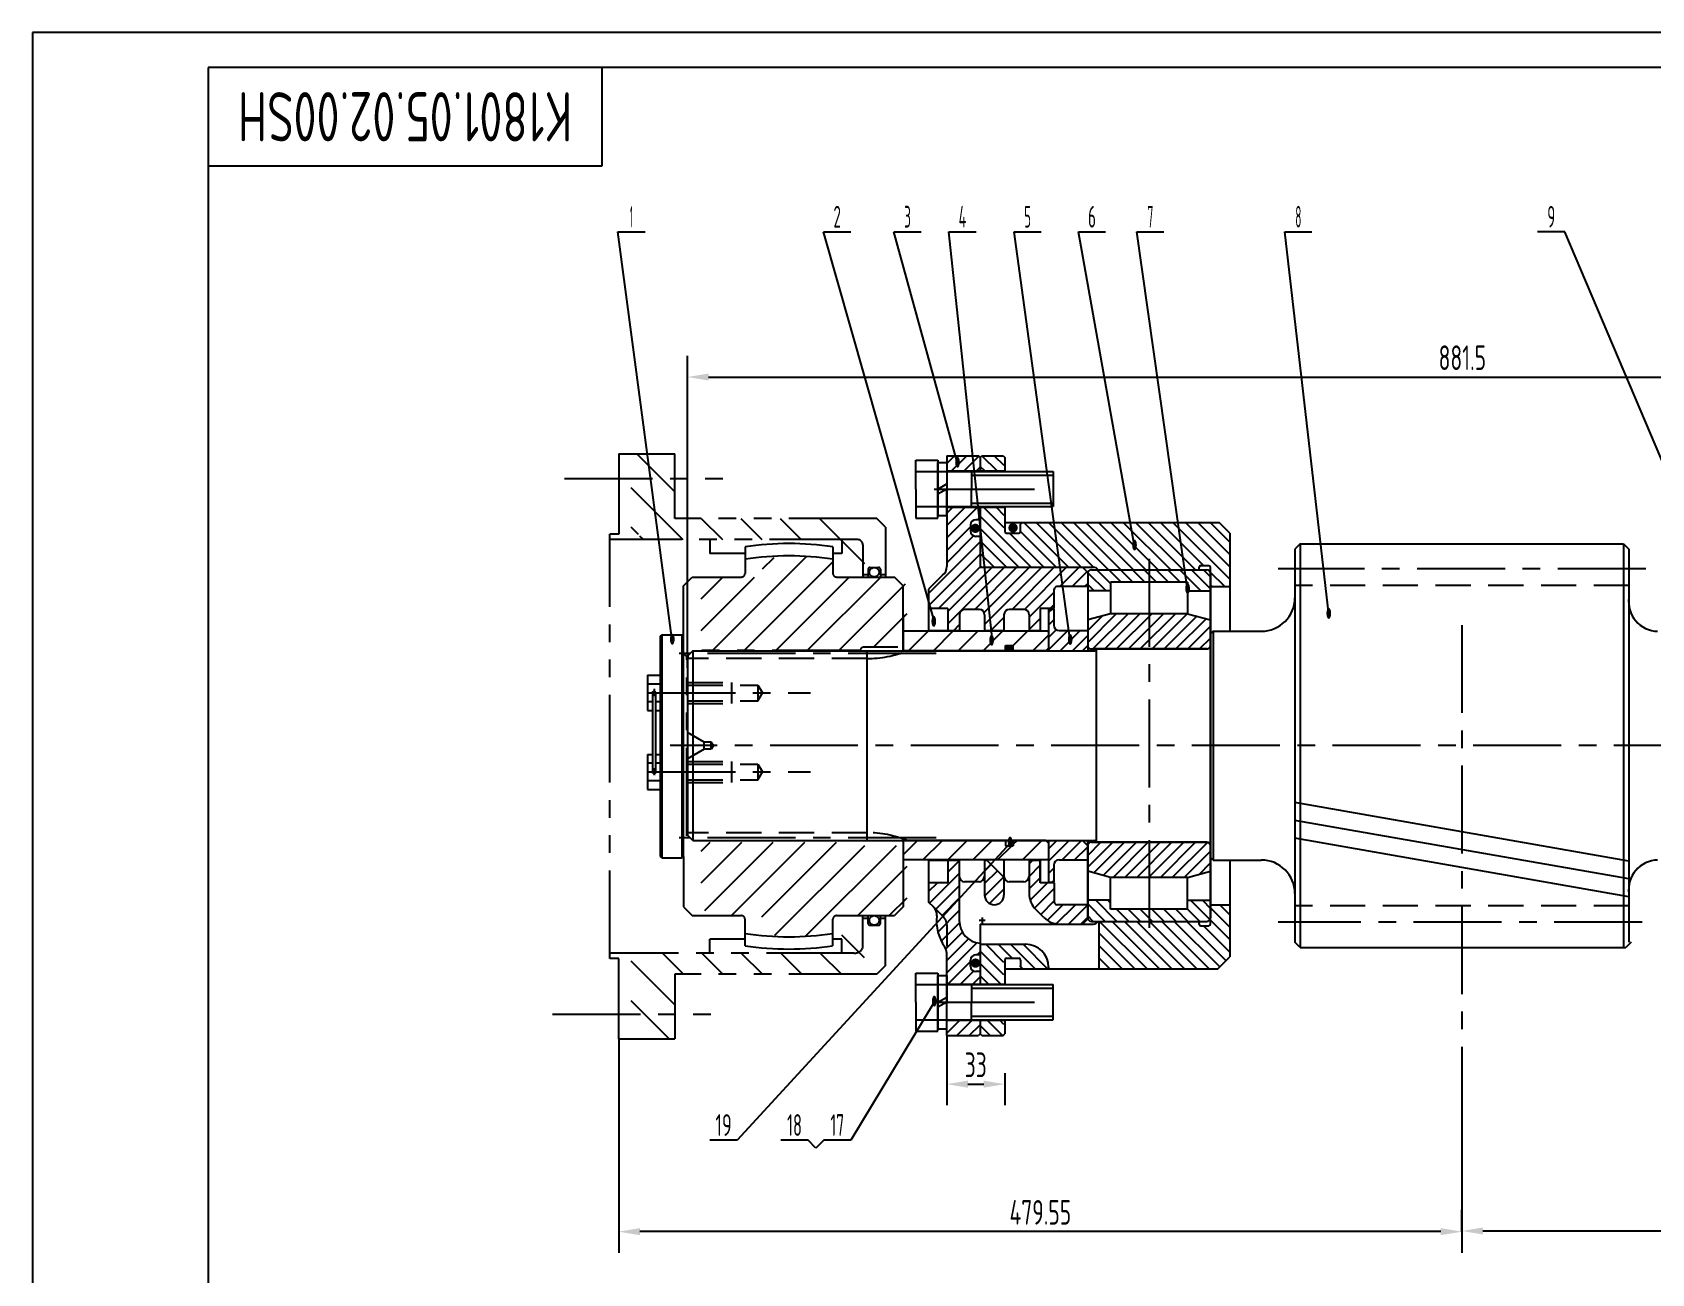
# Model space of a CAD drawing. Header units: millimetres. Extents: x 1710 to 3390, y 493 to 1727.
# Drawn here: x 1710 to 2631, y 1021 to 1727 of the extents above; entities that cross this region are included whole.
import ezdxf
from ezdxf.enums import TextEntityAlignment as Align

# ---------------------------------------------------------------- set-up
doc = ezdxf.new("R2010")
doc.units = ezdxf.units.MM
doc.header["$LTSCALE"] = 40
for name, pattern in [('F', [0.75, 0.5, -0.25]), ('G', [2, 1.25, -0.25, 0.25, -0.25]), ('K', [2.5, 1.25, -0.25, 0.25, -0.25, 0.25, -0.25])]:
    doc.linetypes.add(name, pattern=pattern)
for name, color, linetype in [('01', 7, 'Continuous'), ('02', 1, 'Continuous'), ('04', 2, 'F'), ('05', 4, 'G'), ('07', 6, 'K'), ('08', 1, 'Continuous'), ('11', 3, 'Continuous')]:
    doc.layers.add(name, color=color, linetype=linetype)
doc.styles.get("Standard").update_dxf_attribs({"font": 'isocp', "width": 0.707, "bigfont": 'intecad.shx'})
doc.dimstyles.new('INTE', dxfattribs={"dimscale": 4, "dimtxt": 3.5, "dimasz": 3, "dimexe": 3, "dimexo": 0, "dimgap": 1, "dimtad": 1, "dimdec": 4, "dimdsep": 46, "dimtxsty": 'Standard', "dimcen": 0, "dimclrd": 1, "dimclre": 1, "dimclrt": 3, "dimaunit": 1, "dimadec": 0, "dimazin": 0, "dimtfac": 1, "dimtdec": 4, "dimtmove": 0, "dimatfit": 0, "dimfxl": 1, "dimarcsym": 0})
pattern_1 = [(45, (187.992, 133.435), (-3.535534, 3.535534), [])]
pattern_2 = [(135, (187.992, 133.435), (-3.535534, -3.535534), [])]
pattern_3 = [(45, (188.992, 133.435), (-3.535534, 3.535534), [])]
pattern_4 = [(45, (188.992, 133.435), (-7.071068, 7.071068), [])]

# ---------------------------------------------------------------- blocks, each defined once
blk = doc.blocks.new('*U2')
at = {"layer": '01'}
for p, q in [((-15.1, 5), (-15.1, 0)), ((0, 5), (-15.1, 5)), ((-15.1, 0), (0, 0)), ((0, 0), (-2.89, 5)), ((0, 5), (2.89, 0)), ((0, 5), (15.1, 5)), ((15.1, 0), (0, 0)), ((15.1, 5), (15.1, 0))]:
    blk.add_line(p, q, dxfattribs=at)
at = {"layer": '05'}
blk.add_line((0, 7.1), (0, -2.1), dxfattribs=at)
blk = doc.blocks.new('*D37')
at = {"layer": '08', "color": 1, "lineweight": -2}
for p, q in [((2043.91, 1154.59), (2043.91, 1032.77)), ((2523.46, 1137.6), (2523.46, 1032.77)), ((2511.46, 1044.77), (2055.91, 1044.77))]:
    blk.add_line(p, q, dxfattribs=at)
at = {"layer": '08', "color": 1}
for points in [[(2055.91, 1046.77), (2055.91, 1042.77), (2043.91, 1044.77)], [(2511.46, 1046.77), (2511.46, 1042.77), (2523.46, 1044.77)]]:
    blk.add_solid(points, dxfattribs=at)
at = {"layer": 'Defpoints', "color": 0}
for p in [(2043.91, 1154.59), (2523.46, 1137.6), (2043.91, 1044.77)]:
    blk.add_point(p, dxfattribs=at)
at = {"layer": '08', "color": 3, "insert": (2283.69, 1055.77), "char_height": 14, "attachment_point": 5}
blk.add_mtext('479.55', dxfattribs=at)
blk = doc.blocks.new('*D38')
at = {"layer": '08', "color": 1, "lineweight": -2}
for p, q in [((2083.01, 1365.71), (2083.01, 1543.1)), ((2964.41, 1365.71), (2964.41, 1543.1)), ((2095.01, 1531.1), (2952.41, 1531.1))]:
    blk.add_line(p, q, dxfattribs=at)
at = {"layer": '08', "color": 1}
for points in [[(2095.01, 1533.1), (2095.01, 1529.1), (2083.01, 1531.1)], [(2952.41, 1533.1), (2952.41, 1529.1), (2964.41, 1531.1)]]:
    blk.add_solid(points, dxfattribs=at)
at = {"layer": 'Defpoints', "color": 0}
for p in [(2964.41, 1531.1), (2083.01, 1365.71), (2964.41, 1365.71)]:
    blk.add_point(p, dxfattribs=at)
at = {"layer": '08', "color": 3, "insert": (2523.71, 1542.1), "char_height": 14, "attachment_point": 5}
blk.add_mtext('881.5', dxfattribs=at)
blk = doc.blocks.new('*D41')
at = {"layer": '08', "color": 1, "lineweight": -2}
for p, q in [((2230.46, 1156.35), (2230.46, 1116.71)), ((2263.46, 1134.94), (2263.46, 1116.71)), ((2242.46, 1128.71), (2251.46, 1128.71))]:
    blk.add_line(p, q, dxfattribs=at)
at = {"layer": '08', "color": 1}
for points in [[(2242.46, 1130.71), (2242.46, 1126.71), (2230.46, 1128.71)], [(2251.46, 1130.71), (2251.46, 1126.71), (2263.46, 1128.71)]]:
    blk.add_solid(points, dxfattribs=at)
at = {"layer": 'Defpoints', "color": 0}
for p in [(2230.46, 1156.35), (2263.46, 1134.94), (2263.46, 1128.71)]:
    blk.add_point(p, dxfattribs=at)
at = {"layer": '08', "color": 3, "insert": (2246.96, 1139.71), "char_height": 14, "attachment_point": 5}
blk.add_mtext('33', dxfattribs=at)
blk = doc.blocks.new('*D42')
at = {"layer": '08', "color": 1, "lineweight": -2}
for p, q in [((3049.52, 1230.63), (3049.52, 1033.15)), ((2523.46, 1044.77), (2523.46, 1057.15)), ((2535.46, 1045.15), (3037.52, 1045.15))]:
    blk.add_line(p, q, dxfattribs=at)
at = {"layer": '08', "color": 1}
for points in [[(2535.46, 1047.15), (2535.46, 1043.15), (2523.46, 1045.15)], [(3037.52, 1047.15), (3037.52, 1043.15), (3049.52, 1045.15)]]:
    blk.add_solid(points, dxfattribs=at)
at = {"layer": 'Defpoints', "color": 0}
for p in [(3049.52, 1230.63), (2523.46, 1044.77), (3049.52, 1045.15)]:
    blk.add_point(p, dxfattribs=at)
at = {"layer": '08', "color": 3, "insert": (2786.49, 1056.15), "char_height": 14, "attachment_point": 5}
blk.add_mtext('526.1', dxfattribs=at)
blk = doc.blocks.new('*U50', base_point=(251.96, 168.31))
at = {"layer": '01'}
for p, q in [((251.96, 168.31), (251.96, 182.31)), ((195.96, 168.31), (251.96, 168.31))]:
    blk.add_line(p, q, dxfattribs=at)
blk = doc.blocks.new('*U51')
at = {"layer": '04'}
blk.add_blockref('*U50', (0, 0), dxfattribs=at)
blk = doc.blocks.new('*U52')
at = {"layer": '01'}
for points in [[(415, 292), (25, 292)], [(25, 292), (25, 5)]]:
    blk.add_lwpolyline(points, dxfattribs=at)
at = {"layer": '02'}
for points in [[(420, 297), (0, 297)], [(0, 297), (0, 0)]]:
    blk.add_lwpolyline(points, dxfattribs=at)

msp = doc.modelspace()

# ---------------------------------------------------------------- hatches: boundary and pattern name
at = {"layer": '02', "linetype": 'Continuous'}
h = msp.add_hatch(dxfattribs=at)
h.set_pattern_fill('ANSI31', color=1, scale=5, angle=90, style=0)
h.set_pattern_definition([(135, (1922.913, 742.92), (-11.22532, -11.22532), [])])
h.paths.add_polyline_path([(2050.71206, 1441.60964), (2055.71206, 1441.60964), (2055.71206, 1438.60964), (2167.71206, 1438.60964, -0.414213562), (2170.71206, 1435.60964), (2170.71206, 1418.80964), (2173.71206, 1418.80964), (2173.71206, 1421.76197, -0.414213562), (2174.71206, 1422.76197), (2179.71206, 1422.76197, -0.414213562), (2180.71206, 1421.76197), (2180.71206, 1418.80964), (2183.71206, 1418.80964), (2183.71206, 1445.60964), (2178.71206, 1450.60964), (2075.71206, 1450.60964), (2075.71206, 1473.30964), (2050.71206, 1473.30964)])
h.paths.add_polyline_path([(2050.71206, 1487.3252), (2050.71206, 1473.30964), (2075.71206, 1473.30964), (2075.71206, 1487.3252)])
h.paths.add_polyline_path([(2050.71206, 1168.60964), (2075.71206, 1168.60964), (2075.71206, 1191.30964), (2178.71206, 1191.30964), (2183.71206, 1196.30964), (2183.71206, 1223.10964), (2180.71206, 1223.10964), (2180.71206, 1220.15731, -0.414213562), (2179.71206, 1219.15731), (2174.71206, 1219.15731, -0.414213562), (2173.71206, 1220.15731), (2173.71206, 1223.10964), (2170.71206, 1223.10964), (2170.71206, 1206.30964, -0.414213562), (2167.71206, 1203.30964), (2055.71206, 1203.30964), (2055.71206, 1200.30964), (2050.71206, 1200.30964)])
h.paths.add_polyline_path([(2075.71206, 1154.59408), (2075.71206, 1168.60964), (2050.71206, 1168.60964), (2050.71206, 1154.59408)])
at = {"layer": '02'}
h = msp.add_hatch(dxfattribs=at)
h.set_pattern_fill('_USER', color=256, scale=5, angle=45, style=0, pattern_type=0)
h.set_pattern_definition(pattern_3)
h.paths.add_polyline_path([(2270.90818, 1422.84714), (2249.46206, 1422.84714), (2249.46206, 1440.40964), (2246.96206, 1440.40964, -0.414213562), (2243.96206, 1443.40964), (2243.96206, 1446.93464, -0.414213562), (2246.96206, 1449.93464), (2249.46206, 1449.93464), (2249.46206, 1457.04714), (2230.46206, 1457.04714), (2230.46206, 1452.24714), (2230.46206, 1423.26489, -0.226501429), (2228.10403, 1418.32661), (2220.12456, 1410.34714), (2220.12456, 1403.45364), (2221.27625, 1399.40134), (2231.12706, 1399.40134), (2231.12706, 1386.70134), (2237.71706, 1386.70134), (2237.71706, 1395.84714, -0.414213562), (2240.71706, 1398.84714), (2249.01456, 1398.84714, -0.414213562), (2252.01456, 1395.84714), (2252.01456, 1386.70134), (2258.44978, 1386.70134)])
h.paths.add_polyline_path([(2293.11206, 1411.84714), (2310.33213, 1411.84714), (2310.61206, 1412.73812), (2310.61206, 1419.2469, -0.000055922), (2310.61206, 1419.24737), (2310.61206, 1419.89634), (2307.66126, 1422.84714), (2270.90818, 1422.84714), (2258.44978, 1386.70134), (2263.01706, 1386.70134), (2263.01706, 1395.84714, -0.414213562), (2266.01706, 1398.84714), (2274.31456, 1398.84714, -0.414213562), (2277.31456, 1395.84714), (2277.31456, 1386.70134), (2283.61456, 1386.70134), (2283.61456, 1399.40134), (2291.61206, 1399.40134), (2291.61206, 1410.34714, -0.414213562)])
h.paths.add_polyline_path([(2249.46206, 1485.34714), (2248.46206, 1486.34714), (2230.46206, 1486.34714), (2230.46206, 1477.64714), (2249.46206, 1477.64714)])
h.paths.add_polyline_path([(2234.37435, 1479.15526), (2239.11529, 1479.15526), (2239.11529, 1485.3091), (2234.37435, 1485.3091)], flags=24)
h = msp.add_hatch(dxfattribs=at)
h.set_pattern_fill('_USER', color=256, scale=5, angle=135, style=0, pattern_type=0)
h.set_pattern_definition(pattern_2)
h.paths.add_polyline_path([(2391.46206, 1442.34714), (2385.46206, 1448.34714), (2272.96206, 1448.34714), (2271.96206, 1447.34714), (2271.96206, 1443.34714, -0.414213562), (2270.96206, 1442.34714), (2263.96206, 1442.34714, -0.414213562), (2262.96206, 1443.34714), (2262.96206, 1457.04714), (2249.46206, 1457.04714), (2249.46206, 1440.40964), (2249.46206, 1423.39634), (2249.46206, 1422.84714), (2313.96206, 1422.84714, -0.267949192), (2316.56014, 1421.34714), (2373.96206, 1421.34714), (2373.96206, 1422.84714, -0.414213562), (2374.96206, 1423.84714), (2379.46206, 1423.84714, -0.414213562), (2380.46206, 1422.84714), (2380.46206, 1411.84714), (2391.46206, 1411.84714)])
h.paths.add_polyline_path([(2262.96206, 1485.34714), (2261.96206, 1486.34714), (2250.46206, 1486.34714), (2249.46206, 1485.34714), (2249.46206, 1477.64714), (2262.96206, 1477.64714)])
h.paths.add_polyline_path([(2334.36478, 1451.39068), (2356.70934, 1451.39068), (2356.70934, 1438.26568), (2334.36478, 1438.26568)], flags=25)
at = {"layer": '02', "linetype": 'Continuous'}
for points in [[(2244.02268, 1445.00566, 1), (2249.40546, 1445.00566, 1)], [(2265.46949, 1445.29879, 1), (2270.85226, 1445.29879, 1)], [(2244.10203, 1197.59435, 1), (2249.4848, 1197.59435, 1)]]:
    msp.add_hatch(color=1, dxfattribs=at).paths.add_polyline_path(points)
at = {"layer": '02'}
h = msp.add_hatch(dxfattribs=at)
h.set_pattern_fill('ANSI31', color=256, scale=4, style=0)
h.set_pattern_definition([(45, (1928.461, 649.96), (-8.98026, 8.98026), [])])
h.paths.add_polyline_path([(2181.00371, 1375.52519, -0.382927807), (2182.99206, 1377.30964), (2204.99206, 1377.30964), (2207.99206, 1380.30964), (2207.99206, 1402.05964), (2207.99206, 1412.30964), (2202.99206, 1417.30964), (2167.71206, 1417.30964, -0.414213562), (2165.71206, 1419.30964), (2165.71206, 1427.38728, 0.096117968), (2125.71206, 1427.38728), (2125.71206, 1419.30964, -0.414213562), (2123.71206, 1417.30964), (2095.71206, 1417.30964), (2090.71206, 1412.30964), (2090.71206, 1390.00964), (2090.71206, 1375.52519)])
h.paths.add_polyline_path([(2090.71206, 1266.39409), (2090.71206, 1251.90964), (2090.71206, 1229.60964), (2095.71206, 1224.60964), (2123.71206, 1224.60964, -0.414213562), (2125.71206, 1222.60964), (2125.71206, 1214.532, 0.096117968), (2165.71206, 1214.532), (2165.71206, 1222.60964, -0.414213562), (2167.71206, 1224.60964), (2202.99206, 1224.60964), (2207.99206, 1229.60964), (2207.99206, 1239.85964), (2207.99206, 1261.60964), (2204.99206, 1264.60964), (2182.99206, 1264.60964, -0.382927807), (2181.00371, 1266.39409)])
h = msp.add_hatch(dxfattribs=at)
h.set_pattern_fill('ANSI31', color=256, scale=1.5, angle=90, style=0)
h.set_pattern_definition([(135, (1953.3176, 659.0847), (-3.367596, -3.367596), [])])
h.paths.add_polyline_path([(2323.61206, 1414.34714), (2367.46206, 1414.34714), (2367.46206, 1409.34714), (2380.46206, 1409.34714), (2380.46206, 1419.24714, 0.414213562), (2378.36206, 1421.34714), (2312.71206, 1421.34714, 0.414180804), (2310.61206, 1419.24737), (2310.61206, 1409.34714), (2323.61206, 1409.34714)])
h.paths.add_polyline_path([(2367.46206, 1228.34714), (2323.61206, 1228.34714), (2323.61206, 1233.34714), (2310.61206, 1233.34714), (2310.61206, 1223.4469, 0.414180805), (2312.71206, 1221.34714), (2378.36206, 1221.34714, 0.414213562), (2380.46206, 1223.44714), (2380.46206, 1233.34714), (2367.46206, 1233.34714)])
at = {"layer": '02', "linetype": 'Continuous'}
h = msp.add_hatch(dxfattribs=at)
h.set_pattern_fill('_USER', color=1, scale=5, angle=45, style=0, pattern_type=0)
h.set_pattern_definition([(45, (2200.933, 1125.7956), (-3.53553, 3.53553), [])])
h.paths.add_polyline_path([(2294.31206, 1386.84714, -0.414213562), (2291.31206, 1389.84714), (2291.31206, 1399.09714), (2288.31206, 1399.09714), (2288.31206, 1375.34714), (2307.61206, 1375.34714), (2310.61206, 1378.34714), (2310.61206, 1386.34714), (2310.11206, 1386.84714)])
h.paths.add_polyline_path([(2310.11206, 1256.34714), (2310.61206, 1256.84714), (2310.61206, 1264.34714), (2307.61206, 1267.34714), (2288.31206, 1267.34714), (2288.31206, 1243.59714), (2291.31206, 1243.59714), (2291.31206, 1253.34714, -0.414213562), (2294.31206, 1256.34714)])
at = {"layer": '02'}
h = msp.add_hatch(dxfattribs=at)
h.set_pattern_fill('ANSI31', color=256, scale=1.5, style=0)
h.set_pattern_definition([(45, (1953.3176, 659.0847), (-3.367596, 3.367596), [])])
h.paths.add_polyline_path([(2378.36206, 1376.34714, 0.414213562), (2380.46206, 1378.44714), (2380.46206, 1392.8638), (2367.46206, 1396.34714), (2323.61206, 1396.34714), (2310.61206, 1392.8638), (2310.61206, 1378.4469, 0.414180591), (2312.71206, 1376.34714)])
h.paths.add_polyline_path([(2312.71206, 1266.34714, 0.414180591), (2310.61206, 1264.24737), (2310.61206, 1249.83048), (2323.61206, 1246.34714), (2367.46206, 1246.34714), (2380.46206, 1249.83048), (2380.46206, 1264.24714, 0.414213562), (2378.36206, 1266.34714)])
h = msp.add_hatch(dxfattribs=at)
h.set_pattern_fill('_USER', color=256, scale=10, angle=45, style=0, pattern_type=0)
h.set_pattern_definition(pattern_4)
h.paths.add_polyline_path([(2263.81206, 1375.34714), (2263.81206, 1378.34714), (2268.31206, 1378.34714), (2268.31206, 1375.34714), (2286.81206, 1375.34714), (2288.31206, 1376.84714), (2288.31206, 1385.92214), (2287.81206, 1386.42214), (2276.11206, 1386.42214), (2205.71206, 1386.42214), (2205.71206, 1375.34714), (2215.31206, 1375.34714)])
h.paths.add_polyline_path([(2253.7609, 1377.84601), (2258.50184, 1377.84601), (2258.50184, 1383.99986), (2253.7609, 1383.99986)], flags=24)
msp.add_hatch(color=256, dxfattribs=at).paths.add_polyline_path([(2268.31206, 1375.34714), (2268.31206, 1378.34714), (2263.81206, 1378.34714), (2263.81206, 1375.34714)])
h = msp.add_hatch(dxfattribs=at)
h.set_pattern_fill('_USER', color=256, scale=10, angle=45, style=0, pattern_type=0)
h.set_pattern_definition(pattern_4)
h.paths.add_polyline_path([(2257.68491, 1256.27214), (2265.09841, 1264.34714), (2263.81206, 1264.34714), (2263.81206, 1267.34714), (2205.71206, 1267.34714), (2205.71206, 1256.27214)])
h.paths.add_polyline_path([(2287.81206, 1256.27214), (2288.31206, 1256.77214), (2288.31206, 1265.84714), (2286.81206, 1267.34714), (2268.31206, 1267.34714), (2268.31206, 1264.34714), (2265.09841, 1264.34714), (2257.68491, 1256.27214)])
h.paths.add_polyline_path([(2264.26816, 1263.0139), (2269.0091, 1263.0139), (2269.0091, 1269.16774), (2264.26816, 1269.16774)], flags=9)
h = msp.add_hatch(dxfattribs=at)
h.set_pattern_fill('_USER', color=256, scale=5, angle=45, style=0, pattern_type=0)
h.set_pattern_definition(pattern_3)
h.paths.add_polyline_path([(2237.58706, 1234.38097), (2237.58706, 1246.84714), (2237.58706, 1255.99294), (2231.12706, 1255.99294), (2231.12706, 1243.29294), (2220.12456, 1243.29294), (2220.12456, 1232.34714), (2223.02719, 1229.44451), (2228.25523, 1224.21647)])
h.paths.add_polyline_path([(2224.632, 1220.26994, 0.140114558), (2229.3605, 1206.78351, -0.155135929), (2230.46206, 1203.31864), (2230.46206, 1185.64714), (2249.46206, 1185.64714), (2249.46206, 1192.75964), (2246.96206, 1192.75964, -0.414213562), (2243.96206, 1195.75964), (2243.96206, 1199.28464, -0.414213562), (2246.96206, 1202.28464), (2249.46206, 1202.28464), (2249.46206, 1208.84671, -0.389057074), (2237.58706, 1221.79794), (2237.58706, 1234.38097)])
h = msp.add_hatch(dxfattribs=at)
h.set_pattern_fill('_USER', color=256, scale=5, angle=45, style=0, pattern_type=0)
h.set_pattern_definition(pattern_1)
h.paths.add_polyline_path([(2253.51456, 1255.99294), (2252.01456, 1255.99294), (2252.01456, 1236.34714, 0.414280131), (2257.51581, 1230.84714, 0.414280131), (2263.01706, 1236.34714), (2263.01706, 1246.42394, -0.006419017), (2263.00718, 1246.50032)])
at = {"layer": '02', "linetype": 'Continuous'}
h = msp.add_hatch(dxfattribs=at)
h.set_pattern_fill('_USER', color=1, scale=5, angle=45, style=0, pattern_type=0)
h.set_pattern_definition(pattern_1)
h.paths.add_polyline_path([(2293.11206, 1230.84714, -0.414213562), (2291.61206, 1232.34714), (2291.61206, 1243.29294), (2283.61456, 1243.29294), (2283.61456, 1255.99294), (2277.31456, 1255.99294), (2277.31456, 1237.33021, 0.198912367), (2281.12217, 1228.13783), (2285.65445, 1223.60555, 0.176388247), (2293.71689, 1219.84714), (2307.66126, 1219.84714), (2310.61206, 1222.79794), (2310.61206, 1223.4469, -0.000055922), (2310.61206, 1223.44737), (2310.61206, 1230.84714)])
at = {"layer": '02'}
h = msp.add_hatch(dxfattribs=at)
h.set_pattern_fill('_USER', color=256, scale=5, angle=135, style=0, pattern_type=0)
h.set_pattern_definition(pattern_2)
h.paths.add_polyline_path([(2384.56206, 1194.34714), (2391.46206, 1201.24714), (2391.46206, 1230.84714), (2380.46206, 1230.84714), (2380.46206, 1219.84714, -0.414213562), (2379.46206, 1218.84714), (2374.96206, 1218.84714, -0.414213562), (2373.96206, 1219.84714), (2373.96206, 1221.34714), (2316.96206, 1221.34714), (2316.96206, 1194.34714)])
h.paths.add_polyline_path([(2262.96206, 1199.34714, -0.414213562), (2263.96206, 1200.34714), (2270.96206, 1200.34714, -0.414213562), (2271.96206, 1199.34714), (2271.96206, 1195.34714), (2272.96206, 1194.34714), (2288.36206, 1194.34714), (2288.36206, 1195.34714, 0.414213562), (2275.36206, 1208.34714), (2249.46206, 1208.34714), (2249.46206, 1202.28464), (2249.46206, 1185.64714), (2262.96206, 1185.64714)])
h.paths.add_polyline_path([(2261.96206, 1156.34714), (2262.96206, 1157.34714), (2262.96206, 1165.04714), (2249.46206, 1165.04714), (2249.46206, 1157.34714), (2250.46206, 1156.34714)])
h = msp.add_hatch(dxfattribs=at)
h.set_pattern_fill('_USER', color=256, scale=5, angle=45, style=0, pattern_type=0)
h.set_pattern_definition(pattern_1)
h.paths.add_polyline_path([(2230.46206, 1165.04714), (2230.46206, 1160.24714), (2230.46206, 1156.34714), (2248.46206, 1156.34714), (2249.46206, 1157.34714), (2249.46206, 1165.04714)])

# ---------------------------------------------------------------- linework, layer by layer
for p, q in [((2230.46206, 1477.64714), (2263.46206, 1477.64714)), ((2230.46206, 1457.04714), (2263.46206, 1457.04714)), ((2431.46206, 1436.19214), (2428.46206, 1433.19214)), ((2428.46206, 1433.19214), (2428.46206, 1209.50214)), ((2431.46206, 1436.19214), (2431.46206, 1206.50214)), ((2431.46206, 1436.19214), (2615.46206, 1436.19214)), ((2615.46206, 1436.19214), (2615.46206, 1206.50214)), ((2615.46206, 1436.19214), (2618.46206, 1433.19214)), ((2618.46206, 1433.19214), (2618.46206, 1209.50214)), ((2312.71206, 1421.34714), (2378.36206, 1421.34714)), ((2323.61206, 1409.34714), (2310.61206, 1409.34714)), ((2367.46206, 1414.34714), (2323.61206, 1414.34714)), ((2323.61206, 1414.34714), (2323.61206, 1396.34714)), ((2367.46206, 1414.34714), (2367.46206, 1396.34714)), ((2367.46206, 1409.34714), (2380.46206, 1409.34714)), ((2205.71206, 1395.93714), (2205.71206, 1375.32214)), ((2323.61206, 1396.34714), (2310.61206, 1392.8638)), ((2367.46206, 1396.34714), (2323.61206, 1396.34714)), ((2367.46206, 1396.34714), (2380.46206, 1392.8638)), ((2381.96206, 1386.43714), (2409.36206, 1386.43714)), ((2086.01206, 1375.32214), (2314.46206, 1375.32214)), ((2215.31206, 1375.34714), (2205.71206, 1375.34714)), ((2312.71204, 1376.34714), (2378.36206, 1376.34714)), ((2315.46206, 1376.37714), (2315.46206, 1266.31714)), ((2086.01206, 1267.37214), (2314.46206, 1267.37214)), ((2205.71206, 1267.37214), (2205.71206, 1267.34714)), ((2205.71206, 1267.34714), (2205.71206, 1246.75714)), ((2312.71204, 1266.34714), (2378.36206, 1266.34714)), ((2322.24204, 1266.34714), (2378.36206, 1266.34714)), ((2381.96206, 1256.25714), (2409.36206, 1256.25714)), ((2323.61206, 1246.34714), (2310.61206, 1249.83048)), ((2367.46206, 1246.34714), (2323.61206, 1246.34714)), ((2323.61206, 1228.34714), (2323.61206, 1246.34714)), ((2367.46206, 1246.34714), (2380.46206, 1249.83048)), ((2367.46206, 1228.34714), (2367.46206, 1246.34714)), ((2323.61206, 1233.34714), (2310.61206, 1233.34714)), ((2367.46206, 1228.34714), (2323.61206, 1228.34714)), ((2367.46206, 1233.34714), (2380.46206, 1233.34714)), ((2312.71206, 1221.34714), (2378.36206, 1221.34714)), ((2431.46206, 1206.50214), (2428.46206, 1209.50214)), ((2619.66206, 1209.50214), (2616.66206, 1206.50214)), ((2431.46206, 1206.50214), (2616.66206, 1206.50214)), ((2230.46206, 1185.64714), (2263.46206, 1185.64714)), ((2230.46206, 1165.04714), (2263.46206, 1165.04714))]:
    msp.add_line(p, q)
for centre, radius, start, end in [((2312.71206, 1419.24714), 2.1, 90.00000001, 180), ((2378.36206, 1419.24714), 2.1, 0, 90), ((2409.36206, 1405.53714), 19.1, 270, 0), ((2635.19541, 1403.31205), 16.88064, 172.42564117, 268.50757735), ((2312.71206, 1378.44714), 2.1, 180, 270), ((2314.46206, 1376.32214), 1, 270, 0), ((2312.71206, 1264.24714), 2.1, 90, 180), ((2314.46206, 1266.37214), 1, 0, 90), ((2409.36206, 1237.15714), 19.1, 0, 90), ((2635.19541, 1239.38222), 16.88064, 91.49242265, 187.57435883), ((2312.71206, 1223.44714), 2.1, 180, 269.99999999), ((2378.36206, 1223.44714), 2.1, 270, 0)]:
    msp.add_arc(centre, radius, start, end)
at = {"layer": '01'}
for p, q in [((2212.96206, 1467.34714), (2212.96206, 1483.82214)), ((2212.96206, 1483.82214), (2225.46206, 1483.82214)), ((2225.46206, 1483.82214), (2225.46206, 1467.34714)), ((2230.46206, 1486.34714), (2230.46206, 1423.26489)), ((2230.46206, 1486.34714), (2248.46206, 1486.34714)), ((2249.46206, 1485.34714), (2248.46206, 1486.34714)), ((2249.46206, 1485.34714), (2250.46206, 1486.34714)), ((2249.46206, 1485.34714), (2249.46206, 1477.34714)), ((2249.46206, 1485.34714), (2249.46206, 1477.34714)), ((2250.46206, 1486.34714), (2262.46206, 1486.34714)), ((2262.46206, 1486.34714), (2263.46206, 1485.34714)), ((2263.46206, 1485.34714), (2263.46206, 1477.34714)), ((2212.96206, 1477.34714), (2225.46206, 1477.34714)), ((2225.46206, 1477.34714), (2290.96713, 1477.34714)), ((2244.46206, 1477.34714), (2244.46206, 1467.34714)), ((2290.96713, 1477.34714), (2290.96713, 1457.34714)), ((2212.96206, 1467.34714), (2212.96206, 1450.87214)), ((2225.46206, 1450.87214), (2225.46206, 1467.34714)), ((2244.46206, 1457.34714), (2244.46206, 1467.34714)), ((2212.96206, 1457.34714), (2225.46206, 1457.34714)), ((2225.46206, 1457.34714), (2290.96713, 1457.34714)), ((2249.46206, 1457.34714), (2249.46206, 1422.84714)), ((2249.46206, 1457.34714), (2249.46206, 1440.40964)), ((2263.46206, 1457.34714), (2263.46206, 1443.34714)), ((2212.96206, 1450.87214), (2225.46206, 1450.87214)), ((2272.46206, 1447.34714), (2273.46206, 1448.34714)), ((2272.46206, 1443.34714), (2272.46206, 1447.34714)), ((2391.46206, 1442.34714), (2385.46206, 1448.34714)), ((2249.46206, 1440.40964), (2249.46206, 1423.39634)), ((2391.46206, 1442.34714), (2391.46206, 1386.43714)), ((2310.61206, 1419.89634), (2310.61206, 1375.32214)), ((2380.46206, 1419.24714), (2380.46206, 1378.44714)), ((2220.12456, 1410.34714), (2220.12456, 1386.42214)), ((2291.61206, 1399.40134), (2291.61206, 1410.34714)), ((2310.61206, 1411.84714), (2293.11206, 1411.84714)), ((2231.12706, 1399.40134), (2231.12706, 1386.70134)), ((2237.71706, 1395.84714), (2237.71706, 1386.42214)), ((2252.01456, 1395.84714), (2252.01456, 1386.70134)), ((2263.01706, 1395.84714), (2263.01706, 1386.70134)), ((2277.31456, 1395.84714), (2277.31456, 1386.42214)), ((2283.61456, 1399.40134), (2283.61456, 1386.42214)), ((2288.31206, 1399.09714), (2288.31206, 1375.32214)), ((2288.31206, 1399.09714), (2291.31206, 1399.09714)), ((2291.31206, 1399.09714), (2291.31206, 1389.84714)), ((2288.31206, 1385.92214), (2287.81206, 1386.42214)), ((2310.61206, 1386.34714), (2310.11206, 1386.84714)), ((2310.61206, 1386.34714), (2310.61206, 1375.32214)), ((2381.96206, 1386.43714), (2380.46206, 1384.93714)), ((2380.46206, 1384.93714), (2380.46206, 1257.75714)), ((2381.96206, 1386.43714), (2381.96206, 1256.25714)), ((2083.01206, 1372.32214), (2083.01206, 1270.37214)), ((2086.01206, 1375.32214), (2086.01206, 1267.37214)), ((2263.81206, 1375.34714), (2263.81206, 1378.34714)), ((2263.81206, 1378.34714), (2268.31206, 1378.34714)), ((2268.31206, 1375.32214), (2268.31206, 1378.34714)), ((2288.31206, 1376.84714), (2286.81206, 1375.34714)), ((2060.21206, 1361.36214), (2060.21206, 1341.33214)), ((2060.21206, 1361.36214), (2067.71206, 1361.36214)), ((2067.71206, 1356.35464), (2060.21206, 1356.35464)), ((2063.00936, 1346.33964), (2060.21206, 1346.33964)), ((2063.00936, 1351.34714), (2063.00936, 1306.34714)), ((2064.91477, 1306.34714), (2064.91477, 1351.34714)), ((2067.71206, 1346.33964), (2064.91477, 1346.33964)), ((2060.21206, 1341.33214), (2063.00936, 1341.33214)), ((2064.91477, 1341.33214), (2067.71206, 1341.33214)), ((2060.21206, 1316.36214), (2060.21206, 1296.33214)), ((2060.21206, 1316.36214), (2063.00936, 1316.36214)), ((2063.00936, 1311.35464), (2060.21206, 1311.35464)), ((2064.91477, 1316.36214), (2067.71206, 1316.36214)), ((2067.71206, 1311.35464), (2064.91477, 1311.35464)), ((2067.71206, 1301.33964), (2060.21206, 1301.33964)), ((2060.21206, 1296.33214), (2067.71206, 1296.33214)), ((2086.01206, 1267.37214), (2083.01206, 1270.37214)), ((2263.81206, 1267.34714), (2263.81206, 1264.34714)), ((2263.81206, 1264.34714), (2268.31206, 1264.34714)), ((2268.31206, 1267.37214), (2268.31206, 1264.34714)), ((2288.31206, 1265.84714), (2286.81206, 1267.34714)), ((2288.31206, 1267.37214), (2288.31206, 1243.59714)), ((2310.61206, 1267.37214), (2310.61206, 1256.84714)), ((2310.61206, 1267.37214), (2310.61206, 1222.79794)), ((2380.46206, 1264.24714), (2380.46206, 1223.44714)), ((2220.12456, 1256.27214), (2220.12456, 1232.34714)), ((2231.12706, 1255.99294), (2231.12706, 1243.29294)), ((2237.58706, 1256.27214), (2237.58706, 1246.84714)), ((2252.01456, 1256.27214), (2252.01456, 1236.34714)), ((2253.51456, 1255.99294), (2263.01706, 1246.49044)), ((2263.01706, 1256.27214), (2263.01706, 1236.34714)), ((2277.31456, 1256.27214), (2277.31456, 1237.33021)), ((2283.61456, 1256.27214), (2283.61456, 1243.29294)), ((2283.61456, 1243.29294), (2283.61456, 1256.27214)), ((2287.81206, 1256.27214), (2288.31206, 1256.77214)), ((2291.31206, 1253.34714), (2291.31206, 1243.59714)), ((2310.61206, 1256.84714), (2310.11206, 1256.34714)), ((2381.96206, 1256.25714), (2380.46206, 1257.75714)), ((2391.46206, 1256.25714), (2391.46206, 1201.24714)), ((2237.58706, 1246.84714), (2237.58706, 1221.43464)), ((2288.31206, 1243.59714), (2291.31206, 1243.59714)), ((2291.61206, 1243.29294), (2291.61206, 1232.34714)), ((2257.51456, 1230.84714), (2257.51706, 1230.84714)), ((2285.65445, 1223.60555), (2281.12217, 1228.13783)), ((2310.61206, 1230.84714), (2293.11206, 1230.84714)), ((2249.46206, 1219.84714), (2249.46206, 1185.34714)), ((2249.46206, 1219.29794), (2249.46206, 1202.28464)), ((2316.96206, 1221.34714), (2316.96206, 1194.34714)), ((2230.46206, 1156.34714), (2230.46206, 1203.31864)), ((2249.46206, 1202.28464), (2249.46206, 1185.34714)), ((2263.46206, 1199.34714), (2263.46206, 1185.34714)), ((2272.46206, 1199.34714), (2272.46206, 1195.34714)), ((2384.56206, 1194.34714), (2391.46206, 1201.24714)), ((2212.96206, 1191.82214), (2225.46206, 1191.82214)), ((2212.96206, 1175.34714), (2212.96206, 1191.82214)), ((2225.46206, 1191.82214), (2225.46206, 1175.34714)), ((2272.46206, 1195.34714), (2273.46206, 1194.34714)), ((2288.36206, 1195.34714), (2288.36206, 1194.34714)), ((2212.96206, 1185.34714), (2225.46206, 1185.34714)), ((2225.46206, 1185.34714), (2290.96713, 1185.34714)), ((2244.46206, 1185.34714), (2244.46206, 1175.34714)), ((2290.96713, 1165.34714), (2290.96713, 1185.34714)), ((2212.96206, 1175.34714), (2212.96206, 1158.87214)), ((2225.46206, 1158.87214), (2225.46206, 1175.34714)), ((2244.46206, 1165.34714), (2244.46206, 1175.34714)), ((2212.96206, 1165.34714), (2225.46206, 1165.34714)), ((2225.46206, 1165.34714), (2290.96713, 1165.34714)), ((2249.46206, 1165.34714), (2249.46206, 1157.34714)), ((2249.46206, 1165.34714), (2249.46206, 1157.34714)), ((2263.46206, 1165.34714), (2263.46206, 1157.34714)), ((2212.96206, 1158.87214), (2225.46206, 1158.87214)), ((2230.46206, 1156.34714), (2248.46206, 1156.34714)), ((2249.46206, 1157.34714), (2248.46206, 1156.34714)), ((2250.46206, 1156.34714), (2249.46206, 1157.34714)), ((2250.46206, 1156.34714), (2262.46206, 1156.34714)), ((2262.46206, 1156.34714), (2263.46206, 1157.34714))]:
    msp.add_line(p, q, dxfattribs=at)
at = {"layer": '01', "color": 7, "linetype": 'Continuous'}
for p, q in [((2243.96206, 1446.93464), (2243.96206, 1443.40964)), ((2249.46206, 1449.93464), (2246.96206, 1449.93464)), ((2263.46206, 1448.34714), (2385.46206, 1448.34714)), ((2249.46206, 1440.40964), (2246.96206, 1440.40964)), ((2264.46206, 1442.34714), (2271.46206, 1442.34714)), ((2249.46206, 1422.84714), (2313.96206, 1422.84714)), ((2310.61206, 1419.89634), (2307.61206, 1422.89634)), ((2310.61206, 1419.24737), (2310.61206, 1375.32214)), ((2316.56014, 1421.34714), (2373.96206, 1421.34714)), ((2320.13206, 1421.34714), (2373.96206, 1421.34714)), ((2320.13206, 1421.34714), (2373.96206, 1421.34714)), ((2373.96206, 1421.34714), (2373.96206, 1422.84714)), ((2374.96206, 1423.84714), (2379.46206, 1423.84714)), ((2380.46206, 1219.84714), (2380.46206, 1422.84714)), ((2228.10403, 1418.32661), (2220.12456, 1410.34714)), ((2380.46206, 1411.84714), (2391.46206, 1411.84714)), ((2231.12706, 1399.40134), (2220.12456, 1399.40134)), ((2249.01456, 1398.84714), (2240.71706, 1398.84714)), ((2274.31456, 1398.84714), (2266.01706, 1398.84714)), ((2291.61206, 1399.40134), (2283.61456, 1399.40134)), ((2067.71206, 1383.65964), (2068.51206, 1384.45964)), ((2067.71206, 1258.25964), (2067.71206, 1383.65964)), ((2068.51206, 1257.45964), (2068.51206, 1384.45964)), ((2068.51206, 1384.45964), (2079.91206, 1384.45964)), ((2079.91206, 1257.45964), (2079.91206, 1384.45964)), ((2080.71206, 1383.65964), (2079.91206, 1384.45964)), ((2080.71206, 1258.25964), (2080.71206, 1383.65964)), ((2276.11206, 1386.42214), (2205.71206, 1386.42214)), ((2237.71706, 1386.70134), (2220.12456, 1386.70134)), ((2263.01706, 1386.70134), (2252.01456, 1386.70134)), ((2287.81206, 1386.42214), (2276.11206, 1386.42214)), ((2283.61456, 1386.70134), (2277.31456, 1386.70134)), ((2294.31206, 1386.84714), (2310.11206, 1386.84714)), ((2380.46206, 1388.58464), (2380.46206, 1259.10964)), ((2286.81206, 1375.34714), (2215.31206, 1375.34714)), ((2288.31206, 1375.34714), (2307.61206, 1375.34714)), ((2307.61206, 1375.34714), (2310.61206, 1378.34714)), ((2378.46206, 1376.34714), (2313.78206, 1376.34714)), ((2286.81206, 1267.34714), (2205.71206, 1267.34714)), ((2288.31206, 1267.34714), (2307.61206, 1267.34714)), ((2307.61206, 1267.34714), (2310.61206, 1264.34714)), ((2310.61206, 1223.4469), (2310.61206, 1267.37214)), ((2378.46206, 1266.34714), (2313.78206, 1266.34714)), ((2378.46206, 1266.34714), (2323.31206, 1266.34714)), ((2068.51206, 1257.45964), (2067.71206, 1258.25964)), ((2068.51206, 1257.45964), (2079.91206, 1257.45964)), ((2080.71206, 1258.25964), (2079.91206, 1257.45964)), ((2287.81206, 1256.27214), (2205.71206, 1256.27214)), ((2237.58706, 1255.99294), (2220.12456, 1255.99294)), ((2253.51456, 1255.99294), (2252.01456, 1255.99294)), ((2283.62456, 1255.99294), (2277.27456, 1255.99294)), ((2294.31206, 1256.34714), (2310.11206, 1256.34714)), ((2248.87456, 1243.84714), (2240.58706, 1243.84714)), ((2274.27456, 1243.84714), (2265.98706, 1243.84714)), ((2231.12706, 1243.29294), (2220.12456, 1243.29294)), ((2291.56206, 1243.29294), (2283.62456, 1243.29294)), ((2223.02719, 1229.44451), (2220.12456, 1232.34714)), ((2380.46206, 1230.84714), (2391.46206, 1230.84714)), ((2249.46206, 1219.84714), (2313.96206, 1219.84714)), ((2310.61206, 1222.79794), (2307.61206, 1219.79794)), ((2316.96206, 1221.34714), (2373.96206, 1221.34714)), ((2320.13206, 1221.34714), (2373.96206, 1221.34714)), ((2320.13206, 1221.34714), (2373.96206, 1221.34714)), ((2373.96206, 1219.84714), (2373.96206, 1221.34714)), ((2374.96206, 1218.84714), (2379.46206, 1218.84714)), ((2249.46206, 1208.34714), (2275.36206, 1208.34714)), ((2243.96206, 1195.75964), (2243.96206, 1199.28464)), ((2249.46206, 1202.28464), (2246.96206, 1202.28464)), ((2264.46206, 1200.34714), (2271.46206, 1200.34714)), ((2249.46206, 1192.75964), (2246.96206, 1192.75964)), ((2263.46206, 1194.34714), (2384.56206, 1194.34714))]:
    msp.add_line(p, q, dxfattribs=at)
for centre in [(2063.96206, 1351.34714), (2063.96206, 1306.34714)]:
    msp.add_circle(centre, 0.9527, dxfattribs=at)
for centre, radius, start, end in [((2246.96206, 1446.93464), 3, 90, 180), ((2246.96206, 1443.40964), 3, 180, 270), ((2374.96206, 1422.84714), 1, 90, 180), ((2379.46206, 1422.84714), 1, 0, 90), ((2378.36206, 1378.44714), 2.1, 270, 0), ((2378.46206, 1378.34714), 2, 270, 0), ((2378.36206, 1264.24714), 2.1, 0, 90), ((2378.46206, 1264.34714), 2, 0, 90), ((2378.46206, 1264.34714), 2, 0, 90), ((2374.96206, 1219.84714), 1, 180, 270), ((2379.46206, 1219.84714), 1, 270, 0), ((2246.96206, 1199.28464), 3, 90, 180), ((2246.96206, 1195.75964), 3, 180, 270)]:
    msp.add_arc(centre, radius, start, end, dxfattribs=at)
at = {"layer": '01'}
for centre, radius, start, end in [((2264.46206, 1443.34714), 1, 180, 270), ((2271.46206, 1443.34714), 1, 270, 0), ((2224.11206, 1423.26489), 6.35, 308.95105019, 0), ((2313.96206, 1419.84714), 3, 30, 90), ((2293.11206, 1410.34714), 1.5, 90, 180), ((2240.71706, 1395.84714), 3, 90, 180), ((2249.01456, 1395.84714), 3, 0, 90), ((2266.01706, 1395.84714), 3, 90, 180), ((2274.31456, 1395.84714), 3, 0, 90), ((2294.31206, 1389.84714), 3, 180, 270), ((2294.31206, 1253.34714), 3, 90, 180), ((2240.58706, 1246.84714), 3, 180, 270), ((2248.87456, 1246.84714), 3, 270, 0), ((2265.98706, 1246.84714), 3, 180, 270), ((2274.27456, 1246.84714), 3, 270, 0), ((2257.51456, 1236.34714), 5.5, 180, 270), ((2257.51706, 1236.34714), 5.5, 270, 0), ((2290.31456, 1237.33021), 13, 180, 225), ((2218.77016, 1225.21626), 6, 353.86782442, 45), ((2293.11206, 1232.34714), 1.5, 180, 270), ((2250.58706, 1221.79794), 26, 173.86782442, 215.27335306), ((2250.58706, 1221.79794), 13, 180, 265.03550175), ((2294.84684, 1232.79794), 13, 225, 270), ((2313.96206, 1222.84714), 3, 270, 330.0000002), ((2224.46206, 1203.31864), 6, 0, 35.27335306), ((2275.36206, 1195.34714), 13, 0, 90), ((2264.46206, 1199.34714), 1, 90, 180), ((2271.46206, 1199.34714), 1, 0, 90)]:
    msp.add_arc(centre, radius, start, end, dxfattribs=at)
at = {"layer": '02'}
for p, q in [((2074.34718, 1381.25776), (2043.37205, 1613.64744)), ((2043.37205, 1613.64744), (2058.87205, 1613.64744)), ((2223.61206, 1391.18265), (2160.38601, 1613.64744)), ((2160.38601, 1613.64744), (2175.88601, 1613.64744)), ((2236.58965, 1481.99714), (2200.40702, 1613.64744)), ((2200.40702, 1613.64744), (2215.90702, 1613.64744)), ((2256.47164, 1380.96211), (2231.6493, 1613.64744)), ((2231.6493, 1613.64744), (2247.1493, 1613.64744)), ((2300.67115, 1381.09714), (2268.71131, 1613.64744)), ((2268.71131, 1613.64744), (2284.21131, 1613.64744)), ((2337.26081, 1434.84714), (2305.32651, 1613.64744)), ((2305.32651, 1613.64744), (2320.82651, 1613.64744)), ((2367.46206, 1410.12847), (2338.49414, 1613.64744)), ((2338.49414, 1613.64744), (2353.99414, 1613.64744)), ((2447.75518, 1395.96843), (2422.69002, 1613.64744)), ((2422.69002, 1613.64744), (2438.19002, 1613.64744)), ((2582.03611, 1613.64744), (2566.53611, 1613.64744)), ((2659.64872, 1430.65727), (2582.03611, 1613.64744)), ((2244.46206, 1475.34714), (2290.96713, 1475.34714)), ((2244.46206, 1459.34714), (2290.96713, 1459.34714)), ((2266.48346, 1265.85578), (2111.24298, 1096.76331)), ((2244.46206, 1183.34714), (2290.96713, 1183.34714)), ((2223.36538, 1175.34714), (2175.95424, 1096.76331)), ((2244.46206, 1167.34714), (2290.96713, 1167.34714)), ((2111.24298, 1096.76331), (2095.74298, 1096.76331)), ((2151.6154, 1096.76331), (2136.1154, 1096.76331)), ((2156.03482, 1092.34389), (2151.6154, 1096.76331)), ((2160.45424, 1096.76331), (2156.03482, 1092.34389)), ((2175.95424, 1096.76331), (2160.45424, 1096.76331))]:
    msp.add_line(p, q, dxfattribs=at)
at = {"layer": '02', "color": 1, "linetype": 'Continuous'}
for p, q in [((2185.01206, 1375.32214), (2185.01206, 1267.37214)), ((2618.46206, 1255.65865), (2428.46206, 1288.91515)), ((2618.46206, 1245.50741), (2428.46206, 1278.76391)), ((2618.46206, 1235.35617), (2428.46206, 1268.61268))]:
    msp.add_line(p, q, dxfattribs=at)
at = {"layer": '04', "color": 2, "linetype": 'F'}
for p, q in [((2618.46206, 1412.46814), (2428.46206, 1412.46814)), ((2086.01206, 1375.32214), (2083.01206, 1372.32214)), ((2185.01206, 1370.87714), (2083.01206, 1370.87714)), ((2083.01206, 1357.34714), (2108.01206, 1357.34714)), ((2083.01206, 1355.84714), (2123.01206, 1355.84714)), ((2108.01206, 1357.34714), (2108.01206, 1345.34714)), ((2123.01206, 1355.84714), (2123.01206, 1346.84714)), ((2123.01206, 1355.84714), (2125.61014, 1351.34714)), ((2083.01206, 1346.84714), (2123.01206, 1346.84714)), ((2083.01206, 1345.34714), (2108.01206, 1345.34714)), ((2123.01206, 1346.84714), (2125.61014, 1351.34714)), ((2092.53834, 1323.34714), (2083.01206, 1328.84714)), ((2092.53834, 1319.34714), (2083.01206, 1313.84714)), ((2096.53834, 1323.34714), (2092.53834, 1323.34714)), ((2092.53834, 1321.34714), (2092.53834, 1323.34714)), ((2092.53834, 1319.34714), (2092.53834, 1321.34714)), ((2096.53834, 1319.34714), (2092.53834, 1319.34714)), ((2096.53834, 1319.34714), (2096.53834, 1323.34714)), ((2097.69304, 1321.34714), (2096.53834, 1323.34714)), ((2097.69304, 1321.34714), (2096.53834, 1319.34714)), ((2083.01206, 1312.34714), (2108.01206, 1312.34714)), ((2083.01206, 1310.84714), (2123.01206, 1310.84714)), ((2108.01206, 1312.34714), (2108.01206, 1300.34714)), ((2123.01206, 1310.84714), (2125.61014, 1306.34714)), ((2123.01206, 1310.84714), (2123.01206, 1301.84714)), ((2083.01206, 1301.84714), (2123.01206, 1301.84714)), ((2083.01206, 1300.34714), (2108.01206, 1300.34714)), ((2123.01206, 1301.84714), (2125.61014, 1306.34714)), ((2185.01206, 1271.81714), (2083.01206, 1271.81714)), ((2086.01206, 1267.37214), (2083.01206, 1270.37214)), ((2228.55219, 1223.91951), (2223.02719, 1229.44451)), ((2618.46206, 1230.22614), (2428.46206, 1230.22614)), ((2230.46206, 1219.42938), (2230.46206, 1207.04714))]:
    msp.add_line(p, q, dxfattribs=at)
for centre, radius, start, end in [((2185.01161, 1432.91756), 62.04043, 270.00041603, 291.82045798), ((2185.01161, 1209.77671), 62.04043, 68.17954202, 89.99958397), ((2224.11206, 1219.42938), 6.35, 0, 45)]:
    msp.add_arc(centre, radius, start, end, dxfattribs=at)
at = {"layer": '05'}
for p, q in [((2230.46206, 1467.34714), (2288.46206, 1467.34714)), ((2345.53706, 1427.61389), (2345.53706, 1212.516)), ((2230.46206, 1175.34714), (2288.46206, 1175.34714))]:
    msp.add_line(p, q, dxfattribs=at)
at = {"layer": '05', "color": 4, "linetype": 'G'}
for p, q in [((2627.99531, 1421.86714), (2418.89531, 1421.86714)), ((2523.46206, 1389.98105), (2523.46206, 1137.6021)), ((2224.40597, 1373.73464), (2078.29244, 1373.73464)), ((2060.21206, 1351.34714), (2153.01206, 1351.34714)), ((2063.96206, 1353.60748), (2063.96206, 1349.53955)), ((2979.93387, 1321.34714), (2073.11606, 1321.34714)), ((2063.96206, 1308.60748), (2063.96206, 1304.53955)), ((2060.21206, 1306.34714), (2153.01206, 1306.34714)), ((2224.40597, 1268.95964), (2078.29244, 1268.95964)), ((2252.35767, 1221.79794), (2248.81646, 1221.79794)), ((2250.58706, 1223.56854), (2250.58706, 1220.02733)), ((2625.99531, 1220.82714), (2418.89531, 1220.82714))]:
    msp.add_line(p, q, dxfattribs=at)
at = {"layer": '07'}
for p, q in [((2043.91206, 1487.3252), (2075.71206, 1487.3252)), ((2075.71206, 1450.60964), (2075.71206, 1487.3252)), ((2190.71206, 1450.60964), (2075.71206, 1450.60964)), ((2195.71206, 1445.60964), (2190.71206, 1450.60964)), ((2043.91206, 1441.60964), (2038.91206, 1441.60964)), ((2179.71206, 1438.60964), (2038.91206, 1438.60964)), ((2115.71206, 1430.60964), (2095.71206, 1430.60964)), ((2170.71206, 1430.60964), (2165.71206, 1430.60964)), ((2115.71206, 1211.30964), (2095.71206, 1211.30964)), ((2170.71206, 1211.30964), (2165.71206, 1211.30964)), ((2177.88356, 1203.30964), (2038.91206, 1203.30964)), ((2043.91206, 1200.30964), (2038.91206, 1200.30964)), ((2075.71206, 1191.30964), (2075.71206, 1154.59408)), ((2190.71206, 1191.30964), (2075.71206, 1191.30964)), ((2195.71206, 1196.30964), (2190.71206, 1191.30964)), ((2043.91206, 1154.59408), (2075.71206, 1154.59408))]:
    msp.add_line(p, q, dxfattribs=at)
at = {"layer": '07', "color": 6, "linetype": 'K'}
for p, q in [((2043.91206, 1487.3252), (2043.91206, 1441.60964)), ((2013.09206, 1473.30964), (2105.71206, 1473.30964)), ((2038.91206, 1200.30964), (2038.91206, 1441.60964)), ((2095.71206, 1438.60964), (2095.71206, 1430.60964)), ((2170.71206, 1438.60964), (2170.71206, 1430.60964)), ((2195.71206, 1445.60964), (2195.71206, 1417.30964)), ((2115.71206, 1434.52564), (2115.71206, 1419.30964)), ((2165.71206, 1434.52564), (2165.71206, 1419.30964)), ((2182.71206, 1435.60964), (2182.71206, 1417.30964)), ((2182.71206, 1418.80964), (2185.71206, 1418.80964)), ((2185.71206, 1421.76197), (2185.71206, 1417.30964)), ((2186.71206, 1422.76197), (2191.71206, 1422.76197)), ((2192.71206, 1421.76197), (2192.71206, 1417.30964)), ((2192.71206, 1418.80964), (2195.71206, 1418.80964)), ((2080.71206, 1412.30964), (2085.71206, 1417.30964)), ((2080.71206, 1383.65964), (2080.71206, 1412.30964)), ((2085.71206, 1417.30964), (2113.71206, 1417.30964)), ((2167.71206, 1417.30964), (2200.71206, 1417.30964)), ((2205.71206, 1412.30964), (2200.71206, 1417.30964)), ((2205.71206, 1375.32214), (2205.71206, 1412.30964)), ((2181.17521, 1375.52519), (2080.71206, 1375.52519)), ((2080.71206, 1373.80409), (2082.71206, 1371.80409)), ((2202.71206, 1377.30964), (2183.16356, 1377.30964)), ((2082.71206, 1270.11519), (2082.71206, 1371.80409)), ((2083.81206, 1371.80409), (2082.71206, 1371.80409)), ((2205.71206, 1267.37214), (2205.71206, 1229.60964)), ((2080.71206, 1258.25964), (2080.71206, 1229.60964)), ((2080.71206, 1229.60964), (2085.71206, 1224.60964)), ((2205.71206, 1229.60964), (2200.71206, 1224.60964)), ((2085.71206, 1224.60964), (2113.71206, 1224.60964)), ((2115.71206, 1207.39363), (2115.71206, 1222.60964)), ((2165.71206, 1207.39363), (2165.71206, 1222.60964)), ((2167.71206, 1224.60964), (2200.71206, 1224.60964)), ((2182.71206, 1206.30964), (2182.71206, 1224.60964)), ((2182.71206, 1223.10964), (2185.71206, 1223.10964)), ((2185.71206, 1220.15731), (2185.71206, 1224.60964)), ((2186.71206, 1219.15731), (2191.71206, 1219.15731)), ((2192.71206, 1220.15731), (2192.71206, 1224.60964)), ((2192.71206, 1223.10964), (2195.71206, 1223.10964)), ((2195.71206, 1196.30964), (2195.71206, 1224.60964)), ((2095.71206, 1203.30964), (2095.71206, 1211.30964)), ((2170.71206, 1203.30964), (2170.71206, 1211.30964)), ((2043.91206, 1154.59408), (2043.91206, 1200.30964)), ((2006.29206, 1168.60964), (2105.71206, 1168.60964))]:
    msp.add_line(p, q, dxfattribs=at)
for centre in [(2189.21206, 1420.0358), (2189.21206, 1221.88347)]:
    msp.add_circle(centre, 2.72616, dxfattribs=at)
for centre, radius, start, end in [((2179.71206, 1435.60964), 3, 0, 90), ((2113.71206, 1419.30964), 2, 270, 0), ((2167.71206, 1419.30964), 2, 180, 270), ((2186.71206, 1421.76197), 1, 90, 180), ((2191.71206, 1421.76197), 1, 0, 90), ((2183.16356, 1375.30964), 2, 90, 180), ((2113.71206, 1222.60964), 2, 0, 90), ((2167.71206, 1222.60964), 2, 90, 180), ((2186.71206, 1220.15731), 1, 180, 270), ((2191.71206, 1220.15731), 1, 270, 0), ((2178.10363, 1208.34118), 5.03635, 267.49565697, 336.21061816)]:
    msp.add_arc(centre, radius, start, end, dxfattribs=at)
at = {"layer": '07'}
for centre, radius, start, end in [((2140.71206, 1260.24889), 176.06075, 81.83661185, 98.16338815), ((2140.71206, 1265.7878), 163.52184, 81.20585902, 98.79414098), ((2140.71206, 1376.13147), 163.52184, 261.20585902, 278.79414098), ((2140.71206, 1381.67039), 176.06075, 261.83661185, 278.16338815)]:
    msp.add_arc(centre, radius, start, end, dxfattribs=at)

# ---------------------------------------------------------------- block references
at = {"layer": '01', "xscale": 4, "yscale": 4, "zscale": 4}
msp.add_blockref('*U52', (1710.37534, 539.23813), dxfattribs=at)
at = {"layer": '01', "xscale": 4, "yscale": 4}
msp.add_blockref('*U51', (2034.37534, 1651.23813), dxfattribs=at)
at = {"layer": '02', "rotation": 90}
for p in [(2230.46206, 1467.34714), (2230.46206, 1175.34714)]:
    msp.add_blockref('*U2', p, dxfattribs=at)

# ---------------------------------------------------------------- texts
at = {"layer": '02', "width": 0.605172}
for p, p2 in [((2235.08965, 1479.49714), (2238.08965, 1479.49714)), ((2335.76081, 1432.34714), (2338.76081, 1432.34714)), ((2365.96206, 1407.62847), (2368.96206, 1407.62847)), ((2221.57866, 1388.95431), (2224.57866, 1388.95431)), ((2446.25518, 1393.46843), (2449.25518, 1393.46843)), ((2072.84718, 1378.75776), (2075.84718, 1378.75776)), ((2254.47619, 1378.18789), (2257.47619, 1378.18789)), ((2299.17115, 1378.59714), (2302.17115, 1378.59714)), ((2264.98346, 1263.35578), (2267.98346, 1263.35578)), ((2221.86538, 1172.84714), (2224.86538, 1172.84714))]:
    msp.add_text('●', height=5, dxfattribs=at).set_placement(p, p2, align=Align.FIT)
at = {"layer": '11', "width": 0.696129}
msp.add_text('K1801.05.02.00SH', height=28, rotation=180, dxfattribs=at).set_placement((2017.44563, 1693.23813), (1827.30505, 1693.23813), align=Align.FIT)
at = {"layer": '11'}
for s, height, width, p, p2 in [('1', 12.37437, 0.404, (2050.24718, 1616.14744), (2051.99692, 1616.14744)), ('2', 12.37437, 0.562593, (2166.01248, 1616.14744), (2170.25955, 1616.14744)), ('3', 12.37437, 0.527686, (2206.2261, 1616.14744), (2210.08795, 1616.14744)), ('4', 12.37437, 0.543846, (2237.21213, 1616.14744), (2241.58647, 1616.14744)), ('5', 12.37437, 0.527686, (2274.53038, 1616.14744), (2278.39223, 1616.14744)), ('6', 12.37437, 0.600695, (2310.84801, 1616.14744), (2315.30501, 1616.14744)), ('7', 12.37437, 0.514182, (2344.49441, 1616.14744), (2347.99388, 1616.14744)), ('8', 12.37437, 0.514182, (2428.69028, 1616.14744), (2432.18975, 1616.14744)), ('9', 12.37437, 0.579528, (2572.05729, 1616.14744), (2576.51492, 1616.14744)), ('19', 12.374369, 0.670077, (2098.84298, 1099.26331), (2108.14298, 1099.26331)), ('18', 12.374369, 0.654206, (2139.61532, 1099.26331), (2148.11548, 1099.26331)), ('17', 12.374369, 0.606, (2164.26733, 1099.26331), (2172.14114, 1099.26331))]:
    msp.add_text(s, height=height, dxfattribs=dict(at, width=width)).set_placement(p, p2, align=Align.FIT)

# ---------------------------------------------------------------- dimensions: what is measured, and where the dimension line sits
at = {"layer": '08'}
for base, p1, p2, text, picture, middle in [((2964.41206, 1531.10488), (2083.01206, 1365.71146), (2964.41206, 1365.71146), '881.5', '*D38', (2523.71206, 1542.10488)), ((3049.52456, 1045.15278), (2523.46206, 1044.76824), (3049.52456, 1230.6291), '526.1', '*D42', (2786.49331, 1056.15416))]:
    dim = msp.add_linear_dim(base=base, p1=p1, p2=p2, text=text, dimstyle='INTE', dxfattribs=at)
    dim.commit()
    dim.dimension.update_dxf_attribs({"geometry": picture, "text_midpoint": middle})
for base, p1, p2, picture, middle in [((2043.91206, 1044.76824), (2523.46206, 1137.6021), (2043.91206, 1154.59408), '*D37', (2283.68706, 1055.76824)), ((2263.46206, 1128.70705), (2230.46206, 1156.34714), (2263.46206, 1134.93902), '*D41', (2246.96206, 1139.70705))]:
    dim = msp.add_linear_dim(base=base, p1=p1, p2=p2, dimstyle='INTE', dxfattribs=at)
    dim.commit()
    dim.dimension.update_dxf_attribs({"geometry": picture, "text_midpoint": middle})

doc.saveas('drawing.dxf')
